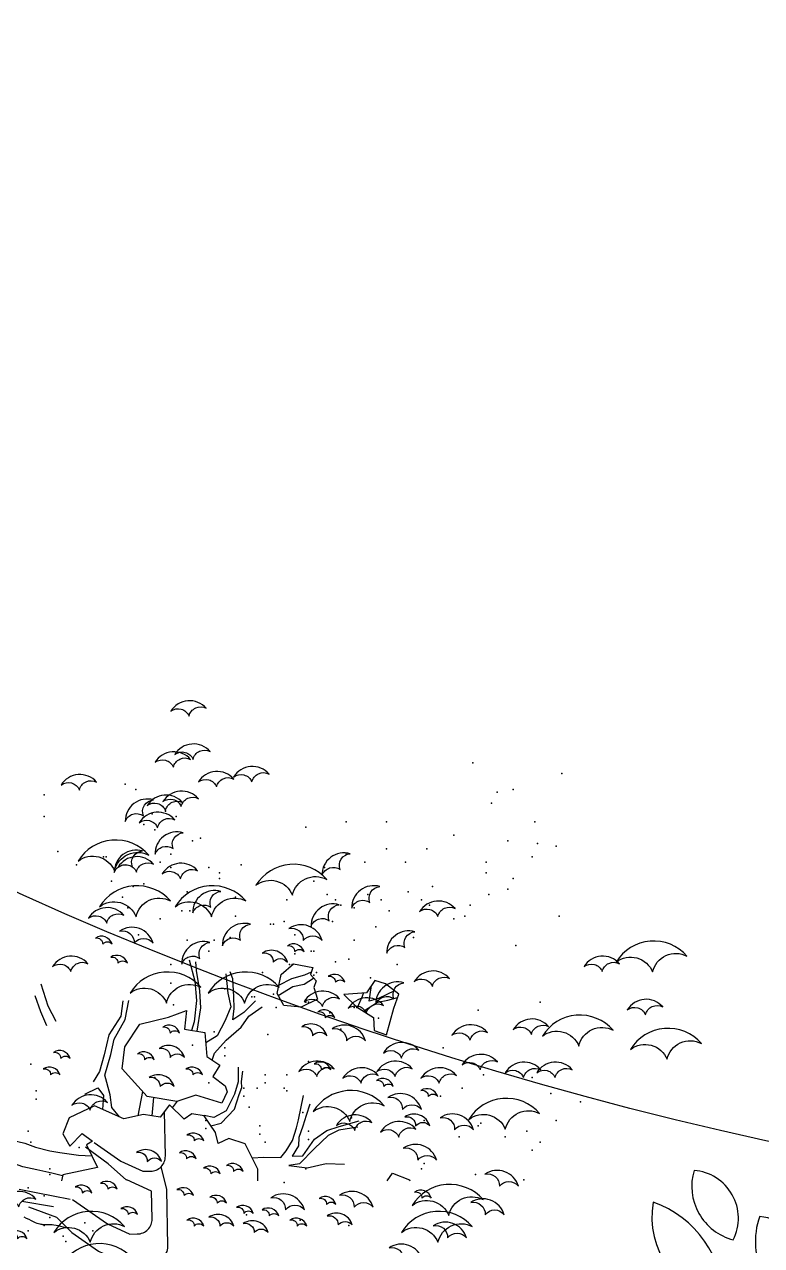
# Model space of a CAD drawing. Header units: millimetres. Extents: x 209.8 to 281.8, y 45 to 110.
# Drawn here: x 240.902 to 241.309, y 84.801 to 85.476 of the extents above; entities that cross this region are included whole.
import ezdxf

# ---------------------------------------------------------------- set-up
doc = ezdxf.new("R2010")
doc.units = ezdxf.units.MM
doc.header["$LTSCALE"] = 0.65
doc.layers.add('ARBOLES', color=95, linetype='Continuous')
doc.layers.add('puertas', color=20, linetype='Continuous')

# ---------------------------------------------------------------- blocks, each defined once
blk = doc.blocks.new('arb-pl51')
for p, q in [((0.00559, 0.00176), (0.00498, 0.03474)), ((-0.10819, 0.01382), (-0.098, 0.01119)), ((-0.098, 0.01119), (-0.08994, 0.00835)), ((-0.04677, 0.01184), (-0.02711, -0.00186)), ((-0.08994, 0.00835), (-0.07938, 0.00558)), ((-0.07938, 0.00558), (-0.07211, 0.00439)), ((-0.07211, 0.00439), (-0.05839, 0.00243)), ((-0.05839, 0.00243), (-0.04849, 0.00189)), ((-0.03652, -0.00393), (-0.0531, 0.00839)), ((-0.02295, -0.01597), (-0.03652, -0.00393)), ((-0.02711, -0.00186), (-0.01089, -0.00936)), ((-0.01089, -0.00936), (-0.00527, -0.00934)), ((-0.10211, -0.02272), (-0.06455, -0.02987)), ((-0.00419, -0.04453), (-0.00457, -0.02418)), ((-0.07679, -0.03562), (-0.10008, -0.03164)), ((-0.06273, -0.03015), (-0.0369, -0.04816)), ((-0.0369, -0.04816), (-0.02068, -0.05565)), ((-0.02068, -0.05565), (-0.01506, -0.05563))]:
    blk.add_line(p, q)
for points in [[(0.02306, 0.32598, -0.500189), (0.03571, 0.33178, 0.508573), (0.00963, 0.32962, -0.500189)], [(0.01147, 0.28834, -0.500189), (0.02412, 0.29413, 0.508573), (-0.00196, 0.29198, -0.500189)], [(0.02596, 0.29413, -0.500189), (0.03861, 0.29992, 0.508573), (0.01253, 0.29777, -0.500189)], [(0.0693, 0.27752, -0.500189), (0.08195, 0.28332, 0.508573), (0.05587, 0.28116, -0.500189)], [(-0.0577, 0.27157, -0.500189), (-0.04506, 0.27737, 0.508573), (-0.07113, 0.27521, -0.500189)], [(0.04334, 0.27386, -0.500189), (0.05599, 0.27966, 0.508573), (0.02991, 0.2775, -0.500189)], [(0.01726, 0.25938, -0.500189), (0.02991, 0.26518, 0.508573), (0.00384, 0.26302, -0.500189)], [(-0.01062, 0.25258, -0.500189), (-0.00311, 0.26429, 0.508573), (-0.02388, 0.24838, -0.500189)], [(0.00567, 0.25648, -0.500189), (0.01832, 0.26228, 0.508573), (-0.00776, 0.26013, -0.500189)], [(-0.00016, 0.24381, -0.500189), (0.01249, 0.24961, 0.508573), (-0.01358, 0.24745, -0.500189)], [(-0.03183, 0.21191, -0.500189), (-0.00653, 0.22351, 0.508573), (-0.05868, 0.2192, -0.500189)], [(0.01123, 0.22836, -0.500189), (0.01874, 0.24008, 0.508573), (-0.00203, 0.22417, -0.500189)], [(-0.01872, 0.21493, -0.500189), (-0.01121, 0.22664, 0.508573), (-0.03198, 0.21073, -0.500189)], [(0.13425, 0.21291, -0.500189), (0.14176, 0.22463, 0.508573), (0.12098, 0.20872, -0.500189)], [(-0.01574, 0.21109, -0.500189), (-0.00309, 0.21689, 0.508573), (-0.02917, 0.21473, -0.500189)], [(0.01672, 0.20621, -0.500189), (0.02937, 0.21201, 0.508573), (0.00329, 0.20985, -0.500189)], [(0.09915, 0.19406, -0.500189), (0.12444, 0.20566, 0.508573), (0.07229, 0.20135, -0.500189)], [(-0.01595, 0.1782, -0.500189), (0.00934, 0.1898, 0.508573), (-0.04281, 0.18549, -0.500189)], [(0.03961, 0.1782, -0.500189), (0.06491, 0.1898, 0.508573), (0.01276, 0.18549, -0.500189)], [(0.1561, 0.1887, -0.500189), (0.16361, 0.20042, 0.508573), (0.14283, 0.18451, -0.500189)], [(0.039, 0.18515, -0.500189), (0.0465, 0.19687, 0.508573), (0.02573, 0.18096, -0.500189)], [(0.20623, 0.17837, -0.500189), (0.21888, 0.18416, 0.508573), (0.1928, 0.18201, -0.500189)], [(-0.03762, 0.17348, -0.500189), (-0.02497, 0.17928, 0.508573), (-0.05105, 0.17712, -0.500189)], [(0.12615, 0.17526, -0.500189), (0.13366, 0.18698, 0.508573), (0.11288, 0.17107, -0.500189)], [(0.06085, 0.16094, -0.500189), (0.06835, 0.17265, 0.508573), (0.04758, 0.15674, -0.500189)], [(0.10718, 0.1606, -0.500189), (0.12109, 0.1606, 0.508573), (0.09648, 0.1695, -0.500189)], [(-0.04056, 0.15796, -0.500189), (-0.0336, 0.15796, 0.508573), (-0.04591, 0.16241, -0.500189)], [(-0.01736, 0.15872, -0.500189), (-0.00345, 0.15873, 0.508573), (-0.02806, 0.16763, -0.500189)], [(0.18188, 0.1554, -0.500189), (0.18938, 0.16712, 0.508573), (0.16861, 0.15121, -0.500189)], [(0.03089, 0.1475, -0.500189), (0.0384, 0.15921, 0.508573), (0.01763, 0.14331, -0.500189)], [(0.08502, 0.14469, -0.500189), (0.09545, 0.14469, 0.508573), (0.077, 0.15137, -0.500189)], [(0.10084, 0.15234, -0.500189), (0.10779, 0.15234, 0.508573), (0.09549, 0.15679, -0.500189)], [(0.36439, 0.13746, -0.500189), (0.38969, 0.14905, 0.508573), (0.33754, 0.14474, -0.500189)], [(-0.06404, 0.13776, -0.500189), (-0.05139, 0.14356, 0.508573), (-0.07747, 0.1414, -0.500189)], [(-0.02932, 0.14392, -0.500189), (-0.02237, 0.14392, 0.508573), (-0.03467, 0.14837, -0.500189)], [(0.32731, 0.13776, -0.500189), (0.33996, 0.14356, 0.508573), (0.31388, 0.1414, -0.500189)], [(0.00644, 0.11459, -0.500189), (0.03174, 0.12619, 0.508573), (-0.02042, 0.12188, -0.500189)], [(0.06399, 0.11459, -0.500189), (0.08929, 0.12619, 0.508573), (0.03713, 0.12188, -0.500189)], [(0.1308, 0.12988, -0.500189), (0.13776, 0.12989, 0.508573), (0.12545, 0.13434, -0.500189)], [(0.20226, 0.1268, -0.500189), (0.21491, 0.1326, 0.508573), (0.18883, 0.13045, -0.500189)], [(0.17378, 0.11775, -0.500189), (0.18128, 0.12947, 0.508573), (0.16051, 0.11356, -0.500189)], [(0.12119, 0.11193, -0.500189), (0.13383, 0.11773, 0.508573), (0.10776, 0.11558, -0.500189)], [(0.15365, 0.10705, -0.500189), (0.1663, 0.11285, 0.508573), (0.14022, 0.11069, -0.500189)], [(0.35918, 0.10591, -0.500189), (0.37183, 0.11171, 0.508573), (0.34576, 0.10955, -0.500189)], [(0.12331, 0.10368, -0.500189), (0.13027, 0.10368, 0.508573), (0.11796, 0.10813, -0.500189)], [(0.11404, 0.09041, -0.500189), (0.12448, 0.09042, 0.508573), (0.10602, 0.09709, -0.500189)], [(0.27515, 0.09143, -0.500189), (0.2878, 0.09723, 0.508573), (0.26172, 0.09507, -0.500189)], [(0.31006, 0.08286, -0.500189), (0.33536, 0.09446, 0.508573), (0.2832, 0.09015, -0.500189)], [(0.00907, 0.09245, -0.500189), (0.01603, 0.09246, 0.508573), (0.00372, 0.09691, -0.500189)], [(0.13901, 0.08667, -0.500189), (0.15293, 0.08668, 0.508573), (0.12832, 0.09558, -0.500189)], [(0.23004, 0.08714, -0.500189), (0.24269, 0.09294, 0.508573), (0.21661, 0.09078, -0.500189)], [(0.37499, 0.07309, -0.500189), (0.40028, 0.08469, 0.508573), (0.34813, 0.08038, -0.500189)], [(0.00917, 0.07451, -0.500189), (0.0196, 0.07451, 0.508573), (0.00115, 0.08118, -0.500189)], [(0.17953, 0.07406, -0.500189), (0.19218, 0.07985, 0.508573), (0.1661, 0.0777, -0.500189)], [(-0.07146, 0.07374, -0.500189), (-0.0645, 0.07374, 0.508573), (-0.07681, 0.07819, -0.500189)], [(-0.00966, 0.0728, -0.500189), (-0.0027, 0.0728, 0.508573), (-0.01501, 0.07725, -0.500189)], [(0.23748, 0.06537, -0.500189), (0.25013, 0.07117, 0.508573), (0.22406, 0.06901, -0.500189)], [(-0.07895, 0.06157, -0.500189), (-0.07199, 0.06158, 0.508573), (-0.0843, 0.06602, -0.500189)], [(0.02592, 0.06157, -0.500189), (0.03288, 0.06158, 0.508573), (0.02058, 0.06602, -0.500189)], [(0.11722, 0.06037, -0.500189), (0.12987, 0.06617, 0.508573), (0.10379, 0.06402, -0.500189)], [(0.1205, 0.06532, -0.500189), (0.12746, 0.06532, 0.508573), (0.11515, 0.06977, -0.500189)], [(0.14968, 0.05549, -0.500189), (0.16233, 0.06129, 0.508573), (0.13625, 0.05913, -0.500189)], [(0.17477, 0.06037, -0.500189), (0.18742, 0.06617, 0.508573), (0.16134, 0.06402, -0.500189)], [(0.20723, 0.05549, -0.500189), (0.21988, 0.06129, 0.508573), (0.1938, 0.05913, -0.500189)], [(0.26936, 0.05958, -0.500189), (0.28201, 0.06538, 0.508573), (0.25593, 0.06322, -0.500189)], [(0.29254, 0.05958, -0.500189), (0.30519, 0.06538, 0.508573), (0.27911, 0.06322, -0.500189)], [(0.00168, 0.05298, -0.500189), (0.01211, 0.05299, 0.508573), (-0.00634, 0.05966, -0.500189)], [(0.16638, 0.05315, -0.500189), (0.17334, 0.05315, 0.508573), (0.16104, 0.0576, -0.500189)], [(-0.04977, 0.03558, -0.500189), (-0.03712, 0.04138, 0.508573), (-0.0632, 0.03922, -0.500189)], [(0.14138, 0.02733, -0.500189), (0.16668, 0.03893, 0.508573), (0.11453, 0.03462, -0.500189)], [(0.18021, 0.03614, -0.500189), (0.19413, 0.03614, 0.508573), (0.16952, 0.04504, -0.500189)], [(0.19916, 0.04567, -0.500189), (0.20611, 0.04567, 0.508573), (0.19381, 0.05012, -0.500189)], [(0.25592, 0.02153, -0.500189), (0.28121, 0.03313, 0.508573), (0.22906, 0.02882, -0.500189)], [(0.145, 0.02071, -0.500189), (0.15765, 0.02651, 0.508573), (0.13157, 0.02435, -0.500189)], [(0.17746, 0.01583, -0.500189), (0.19011, 0.02163, 0.508573), (0.16403, 0.01947, -0.500189)], [(0.18989, 0.02397, -0.500189), (0.20033, 0.02398, 0.508573), (0.18187, 0.03065, -0.500189)], [(0.21861, 0.02117, -0.500189), (0.23252, 0.02117, 0.508573), (0.20791, 0.03007, -0.500189)], [(0.02686, 0.01291, -0.500189), (0.03382, 0.01292, 0.508573), (0.02151, 0.01737, -0.500189)], [(0.19145, -0.00129, -0.500189), (0.20537, -0.00129, 0.508573), (0.18076, 0.00761, -0.500189)], [(-0.00769, -0.00223, -0.500189), (0.00275, -0.00222, 0.508573), (-0.01571, 0.00445, -0.500189)], [(0.02124, -0.00019, -0.500189), (0.0282, -0.00018, 0.508573), (0.0159, 0.00426, -0.500189)], [(0.03903, -0.01142, -0.500189), (0.04599, -0.01141, 0.508573), (0.03369, -0.00696, -0.500189)], [(0.05589, -0.00954, -0.500189), (0.06285, -0.00954, 0.508573), (0.05054, -0.00509, -0.500189)], [(0.25162, -0.02042, -0.500189), (0.26553, -0.02042, 0.508573), (0.24092, -0.01152, -0.500189)], [(-0.03681, -0.02265, -0.500189), (-0.02986, -0.02264, 0.508573), (-0.04216, -0.01819, -0.500189)], [(-0.10235, -0.03573, -0.500189), (-0.0897, -0.02993, 0.508573), (-0.11577, -0.03209, -0.500189)], [(-0.05554, -0.02545, -0.500189), (-0.04858, -0.02545, 0.508573), (-0.06089, -0.021, -0.500189)], [(0.01937, -0.02732, -0.500189), (0.02633, -0.02732, 0.508573), (0.01402, -0.02287, -0.500189)], [(0.09407, -0.03778, -0.500189), (0.10798, -0.03778, 0.508573), (0.08338, -0.02888, -0.500189)], [(0.14463, -0.03591, -0.500189), (0.15855, -0.03591, 0.508573), (0.13394, -0.02701, -0.500189)], [(0.21424, -0.04193, -0.500189), (0.23954, -0.03033, 0.508573), (0.18739, -0.03464, -0.500189)], [(0.19447, -0.0292, -0.500189), (0.20143, -0.02919, 0.508573), (0.18913, -0.02474, -0.500189)], [(-0.02183, -0.04136, -0.500189), (-0.01487, -0.04136, 0.508573), (-0.02718, -0.03691, -0.500189)], [(0.04372, -0.03294, -0.500189), (0.05067, -0.03294, 0.508573), (0.03837, -0.02849, -0.500189)], [(0.06338, -0.04042, -0.500189), (0.07034, -0.04042, 0.508573), (0.05803, -0.03597, -0.500189)], [(0.12425, -0.03387, -0.500189), (0.1312, -0.03387, 0.508573), (0.1189, -0.02942, -0.500189)], [(0.24112, -0.0414, -0.500189), (0.25503, -0.0414, 0.508573), (0.23043, -0.0325, -0.500189)], [(-0.04969, -0.06176, -0.500189), (-0.02439, -0.05016, 0.508573), (-0.07654, -0.05447, -0.500189)], [(0.02686, -0.04978, -0.500189), (0.03382, -0.04978, 0.508573), (0.02151, -0.04533, -0.500189)], [(0.04569, -0.04995, -0.500189), (0.05612, -0.04995, 0.508573), (0.03767, -0.04327, -0.500189)], [(0.08211, -0.0423, -0.500189), (0.08906, -0.04229, 0.508573), (0.07676, -0.03784, -0.500189)], [(0.10271, -0.04978, -0.500189), (0.10966, -0.04978, 0.508573), (0.09736, -0.04533, -0.500189)], [(0.13277, -0.04901, -0.500189), (0.14321, -0.04901, 0.508573), (0.12475, -0.04234, -0.500189)], [(0.20631, -0.06176, -0.500189), (0.2316, -0.05016, 0.508573), (0.17945, -0.05447, -0.500189)], [(-0.10325, -0.05912, -0.500189), (-0.09629, -0.05912, 0.508573), (-0.1086, -0.05467, -0.500189)], [(0.07097, -0.05463, -0.500189), (0.0814, -0.05463, 0.508573), (0.06295, -0.04795, -0.500189)], [(0.21345, -0.05856, -0.500189), (0.22737, -0.05856, 0.508573), (0.20276, -0.04966, -0.500189)], [(-0.04373, -0.08555, -0.500189), (-0.01844, -0.07396, 0.508573), (-0.07059, -0.07827, -0.500189)], [(0.18101, -0.07477, -0.500189), (0.19493, -0.07477, 0.508573), (0.17032, -0.06587, -0.500189)]]:
    blk.add_lwpolyline(points, format="xyb", close=True)
for points in [[(0.02307, 0.14633), (0.02726, 0.1308), (0.02853, 0.11649), (0.02682, 0.10075), (0.02488, 0.0944)], [(0.02897, 0.09374), (0.03179, 0.11094), (0.03107, 0.12369), (0.02863, 0.13856), (0.02794, 0.14494)], [(0.05004, 0.13615), (0.05156, 0.12182), (0.0538, 0.11183), (0.04969, 0.10175), (0.04376, 0.09038), (0.03528, 0.08519)], [(0.07201, 0.11613), (0.06327, 0.10753), (0.05523, 0.10226), (0.05623, 0.11056), (0.0559, 0.11933), (0.0553, 0.13245), (0.05322, 0.13756)], [(0.08923, 0.12776), (0.09864, 0.13267), (0.10827, 0.13546), (0.11313, 0.13758)], [(-0.07482, 0.10095), (-0.08064, 0.11216), (-0.08574, 0.12852)], [(0.08878, 0.12008), (0.09939, 0.12664), (0.10774, 0.1285), (0.11476, 0.13294)], [(0.17429, 0.12351), (0.16259, 0.1178), (0.1556, 0.11588), (0.15732, 0.1274)], [(-0.09043, 0.12004), (-0.08636, 0.10841), (-0.08184, 0.09811)], [(0.14709, 0.11134), (0.1507, 0.11952), (0.15151, 0.12192)], [(0.15151, 0.10858), (0.16169, 0.11524), (0.16937, 0.11678), (0.17655, 0.11865)], [(-0.02584, 0.11616), (-0.02708, 0.1048), (-0.03612, 0.09124), (-0.03941, 0.07647), (-0.04278, 0.0642), (-0.04752, 0.05656)], [(-0.02829, 0.03075), (-0.0339, 0.03759), (-0.03497, 0.04703), (-0.03893, 0.06147), (-0.03453, 0.07667), (-0.03208, 0.08789), (-0.02409, 0.10237), (-0.02135, 0.11636)], [(0.04014, 0.07245), (0.04174, 0.07764), (0.0503, 0.08712), (0.06136, 0.09667), (0.06711, 0.1048), (0.07681, 0.11185)], [(0.05913, 0.0673), (0.05931, 0.05661), (0.05649, 0.04745), (0.05026, 0.03523), (0.04137, 0.03027), (0.03419, 0.03157)], [(0.03917, 0.02405), (0.04657, 0.02596), (0.05646, 0.03647), (0.05984, 0.04723), (0.06202, 0.05223), (0.06169, 0.05674), (0.06269, 0.06424)], [(-0.05362, 0.04746), (-0.04413, 0.05219), (-0.03997, 0.04646), (-0.04077, 0.03623)], [(-0.01442, 0.03152), (-0.01098, 0.04933)], [(0.06962, 0.00043), (0.07812, 0.00096), (0.09057, 0.00082), (0.09463, 0.00571), (0.09918, 0.01317), (0.10213, 0.0227), (0.10362, 0.02849), (0.1074, 0.04639)], [(0.07374, -0.01637), (0.07369, -0.00776), (0.06445, 0.01083), (0.05235, 0.01466), (0.0444, 0.01114), (0.0424, 0.01911), (0.03428, 0.03155), (0.02514, 0.03284), (0.01944, 0.02908), (0.00871, 0.03956), (0.0017, 0.0305), (-0.01055, 0.03233), (-0.02504, 0.02932), (-0.04666, 0.03882), (-0.06512, 0.02994), (-0.06981, 0.01815), (-0.06475, 0.00911), (-0.05573, 0.01842), (-0.04808, 0.01286), (-0.05246, 0.01014), (-0.04437, -0.00667)], [(-0.00311, 0.04494), (-0.00426, 0.03139)], [(0.01089, 0.03743), (0.01443, 0.04213)], [(0.11193, 0.04), (0.10917, 0.03175), (0.10682, 0.02393), (0.1038, 0.01538), (0.10358, 0.00928), (0.09898, 0.0017), (0.10672, 0.00185), (0.11545, 0.01415), (0.12445, 0.02059), (0.13364, 0.02366), (0.14833, 0.02771)], [(0.1474, 0.023), (0.13322, 0.02093), (0.1255, 0.01693), (0.11542, 0.00744), (0.10425, -0.004), (0.09657, -0.00514), (0.10993, -0.00697), (0.12399, -0.00369), (0.13755, -0.00428)], [(-0.07005, -0.0129), (-0.07791, -0.01087), (-0.08908, -0.0083), (-0.09933, -0.00619), (-0.11044, -0.00227), (-0.11539, 0.00002), (-0.12603, 0.0057), (-0.13299, 0.01049), (-0.14472, 0.01513)], [(-0.04437, -0.00667), (-0.06986, -0.01213), (-0.07089, -0.01637)], [(-0.09852, -0.04297), (-0.09679, -0.04389), (-0.09504, -0.04479), (-0.09332, -0.04563), (-0.0917, -0.0464), (-0.09022, -0.04705), (-0.08893, -0.04756), (-0.08783, -0.04795), (-0.08689, -0.04822), (-0.08611, -0.04841), (-0.08546, -0.04852), (-0.08494, -0.04858), (-0.08452, -0.0486), (-0.08419, -0.0486), (-0.08393, -0.0486), (-0.08371, -0.0486), (-0.08351, -0.0486), (-0.08329, -0.0486), (-0.08302, -0.0486), (-0.08268, -0.0486), (-0.08224, -0.0486), (-0.08166, -0.0486), (-0.08092, -0.04861), (-0.08002, -0.04862), (-0.07897, -0.04866), (-0.07777, -0.04875), (-0.07642, -0.04889), (-0.07493, -0.0491), (-0.0733, -0.04938), (-0.07154, -0.04977), (-0.06966, -0.05026), (-0.0677, -0.05083), (-0.06683, -0.0511)], [(-0.00457, -0.02418), (-0.02289, -0.01582)], [(0.16896, -0.01637), (0.17294, -0.01089), (0.18527, -0.01562), (0.18556, -0.01637)], [(-0.09518, -0.03562), (-0.0746, -0.04329), (-0.06332, -0.05463), (-0.04366, -0.06833), (-0.0309, -0.07423)]]:
    blk.add_lwpolyline(points)
for points in [[(0.11761, 0.1175), (0.10553, 0.11159), (0.0929, 0.11272), (0.08792, 0.1216), (0.09088, 0.1355), (0.09984, 0.14347), (0.11424, 0.14075), (0.11244, 0.13562), (0.11654, 0.13089), (0.11487, 0.12613)], [(0.15892, 0.10397), (0.15935, 0.09423), (0.16838, 0.09106), (0.1738, 0.11082), (0.1774, 0.12107), (0.16761, 0.12875), (0.15979, 0.13108), (0.15376, 0.12209), (0.13701, 0.12084), (0.14632, 0.11182)], [(0.04715, 0.04089), (0.02805, 0.04662), (0.01395, 0.04197), (-0.00776, 0.04575), (-0.0261, 0.06616), (-0.0243, 0.08225), (-0.01308, 0.09902), (0.00791, 0.10413), (0.02116, 0.10908), (0.0196, 0.09524), (0.03466, 0.09284), (0.0361, 0.07506), (0.04582, 0.06877), (0.04058, 0.06046), (0.04964, 0.05345), (0.051, 0.04913)]]:
    blk.add_lwpolyline(points, close=True)
blk.add_lwpolyline([(0.00304, -0.07365, 0.241861), (0.00742, -0.06471), (0.00665, -0.02297), (0.00258, -0.00596)], format="xyb")
for centre in [(-0.00531, 0.00156), (-0.01509, -0.04473)]:
    blk.add_arc(centre, 0.0109, 270.16188, 1.06766)
for p in [(0.23196, 0.29172), (0.29745, 0.28379), (-0.02403, 0.27586), (-0.01609, 0.27189), (0.26173, 0.27189), (-0.08356, 0.26793), (0.24586, 0.26198), (0.24982, 0.26991), (-0.08356, 0.25206), (-0.00419, 0.25405), (0.00574, 0.25603), (0.01367, 0.25206), (-0.01014, 0.24611), (0.10893, 0.24413), (0.1387, 0.2481), (0.16846, 0.2481), (0.27761, 0.2481), (-0.0022, 0.24215), (0.02558, 0.23421), (0.03153, 0.2362), (0.21807, 0.23818), (0.25776, 0.23421), (-0.07364, 0.22628), (0.16846, 0.22827), (0.19823, 0.22827), (0.27959, 0.23223), (0.29348, 0.23025), (-0.05975, 0.21637), (-0.03991, 0.22232), (-0.03792, 0.22232), (-0.02998, 0.21835), (0.00177, 0.21835), (0.00971, 0.2243), (0.0613, 0.21637), (0.1387, 0.2243), (0.15259, 0.21835), (0.18235, 0.21835), (0.24189, 0.21835), (0.27562, 0.22232), (0.00971, 0.21438), (0.03749, 0.21438), (0.04543, 0.21042), (0.12282, 0.21438), (0.24189, 0.21042), (-0.03395, 0.20447), (-0.01808, 0.2005), (-0.01014, 0.20248), (0.04543, 0.20645), (0.11488, 0.20447), (0.2022, 0.2005), (0.25776, 0.19852), (0.26173, 0.20645), (-0.02601, 0.19257), (0.02161, 0.19654), (0.05733, 0.19257), (0.09504, 0.19059), (0.1248, 0.19455), (0.13076, 0.19059), (0.15457, 0.19455), (0.16449, 0.19059), (0.18434, 0.19654), (0.19426, 0.19059), (0.24387, 0.19455), (-0.02205, 0.18464), (0.01764, 0.18265), (0.01764, 0.18265), (0.0236, 0.18265), (0.13473, 0.18662), (0.14465, 0.18464), (0.17045, 0.18265), (0.20021, 0.18662), (0.22998, 0.18662), (-0.03792, 0.17472), (0.00177, 0.1767), (0.05733, 0.17869), (0.08313, 0.17274), (0.08511, 0.17274), (0.09305, 0.17472), (0.12877, 0.17472), (0.21807, 0.1767), (0.22601, 0.17869), (0.29547, 0.17869), (-0.01411, 0.16481), (0.05336, 0.16282), (0.10099, 0.16481), (0.16052, 0.17075), (0.18831, 0.16282), (0.02161, 0.16084), (0.04146, 0.16084), (0.14465, 0.16084), (0.26372, 0.15687), (0.03749, 0.15291), (0.10099, 0.15092), (0.1129, 0.15291), (0.11488, 0.15291), (0.13076, 0.14497), (0.14068, 0.14696), (0.00971, 0.14299), (0.07718, 0.13704), (0.09702, 0.14299), (0.09901, 0.14299), (0.11488, 0.13506), (0.11687, 0.13704), (0.1764, 0.14299), (0.00971, 0.12911), (0.15656, 0.13308), (0.04939, 0.12514), (0.06924, 0.11919), (0.07122, 0.11919), (0.08511, 0.12118), (0.01169, 0.11324), (0.0871, 0.11126), (0.10893, 0.11523), (0.11091, 0.11523), (0.14465, 0.11126), (0.14663, 0.11126), (0.23593, 0.10928), (0.28158, 0.11523), (0.12679, 0.1073), (0.16251, 0.10333), (0.04146, 0.09341), (0.08115, 0.09143), (0.13473, 0.0954), (0.02558, 0.0835), (0.04939, 0.08151), (0.21014, 0.08151), (0.04939, 0.07557), (-0.09349, 0.06962), (0.11091, 0.0716), (-0.0022, 0.0597), (0.03749, 0.05573), (0.07916, 0.06168), (0.07916, 0.05573), (0.09504, 0.06168), (0.2399, 0.06168), (0.27562, 0.0597), (-0.08952, 0.04978), (0.06329, 0.05177), (0.06329, 0.04582), (0.07321, 0.05177), (0.09305, 0.05177), (0.09504, 0.04978), (0.20815, 0.04582), (0.22403, 0.05177), (0.28951, 0.0478), (-0.08952, 0.04384), (0.06725, 0.03789), (0.31134, 0.04185), (0.0355, 0.02797), (0.10694, 0.03392), (0.14266, 0.02995), (0.19624, 0.02797), (0.29348, 0.02797), (-0.09547, 0.02004), (0.0355, 0.02202), (0.07519, 0.024), (0.07519, 0.01805), (0.11091, 0.02004), (0.23593, 0.024), (0.23792, 0.02599), (0.27165, 0.02004), (-0.09349, 0.01211), (0.07916, 0.01211), (0.11091, 0.01409), (0.22204, 0.01607), (0.25578, 0.01607), (0.28158, 0.01211), (-0.05777, 0.00814), (0.27562, 0.00616), (-0.07959, -0.00773), (0.10893, -0.00773), (0.19426, -0.00773), (0.19624, -0.00376), (-0.07959, -0.01169), (0.09305, -0.01764), (0.23395, -0.01169), (0.26967, -0.01566), (-0.09547, -0.02161), (-0.08356, -0.02756), (-0.07959, -0.04342), (0.06527, -0.04144), (-0.09547, -0.05334), (-0.08356, -0.04937), (-0.0538, -0.04739), (-0.04784, -0.05334), (0.10496, -0.0454), (0.14068, -0.04937), (-0.06967, -0.0573), (-0.06769, -0.06127)]:
    blk.add_point(p)
blk = doc.blocks.new('arb-pl57')
for centre, radius, start, end in [((-0.151, 0.4255), 0.0681, 163.4613, 255.4329), ((-0.2208, 0.386), 0.059, 333.3115, 85.5828), ((-0.1601, 0.3883), 0.1079, 170.709, 259.1064), ((-0.3077, 0.2853), 0.1272, 358.6571, 71.1583), ((-0.0484, 0.3576), 0.0926, 160.5035, 255.3285), ((-0.1465, 0.3056), 0.0835, 333.2488, 82.5832)]:
    blk.add_arc(centre, radius, start, end)

msp = doc.modelspace()

# ---------------------------------------------------------------- linework, layer by layer
at = {"layer": 'puertas'}
msp.add_circle((241.75502, 86.8853), 2.07396, dxfattribs=at)

# ---------------------------------------------------------------- block references
at = {"layer": 'ARBOLES'}
for name, p, xscale, yscale, zscale in [('arb-pl51', (240.97591, 84.84897), 0.75, 0.75, 0.75), ('arb-pl57', (241.36939, 84.64221), 0.45, 0.45, 0.45)]:
    msp.add_blockref(name, p, dxfattribs=dict(at, xscale=xscale, yscale=yscale, zscale=zscale))

doc.saveas('drawing.dxf')
